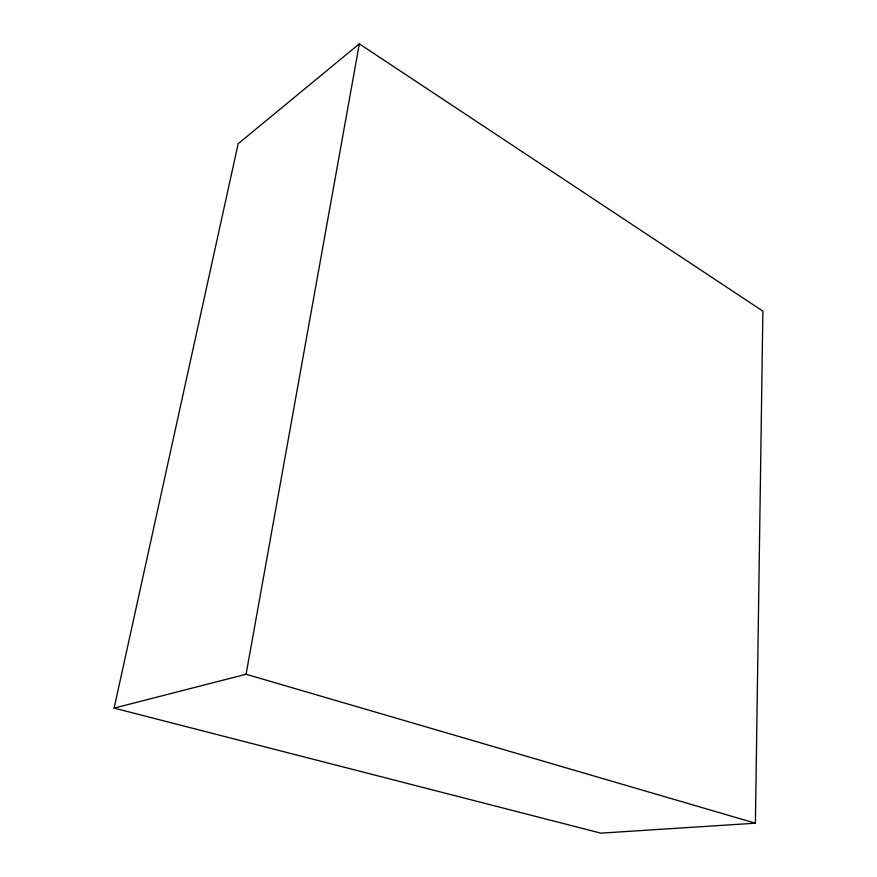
<?xml version="1.0" encoding="UTF-8"?>
<svg xmlns="http://www.w3.org/2000/svg" width="877" height="877" viewBox="0 0 877 877"><rect width="100%" height="100%" fill="white"/><g stroke="black" fill="none" stroke-linecap="round" stroke-linejoin="round"><path stroke-width="1.32" d="M755.404 823.196L762.891 311.149L359.329 43.85L238.171 143.718L114.109 708.112L600.833 833.15L755.404 823.196L246.086 674.26L114.109 708.112M246.086 674.26L359.329 43.85"/></g></svg>
